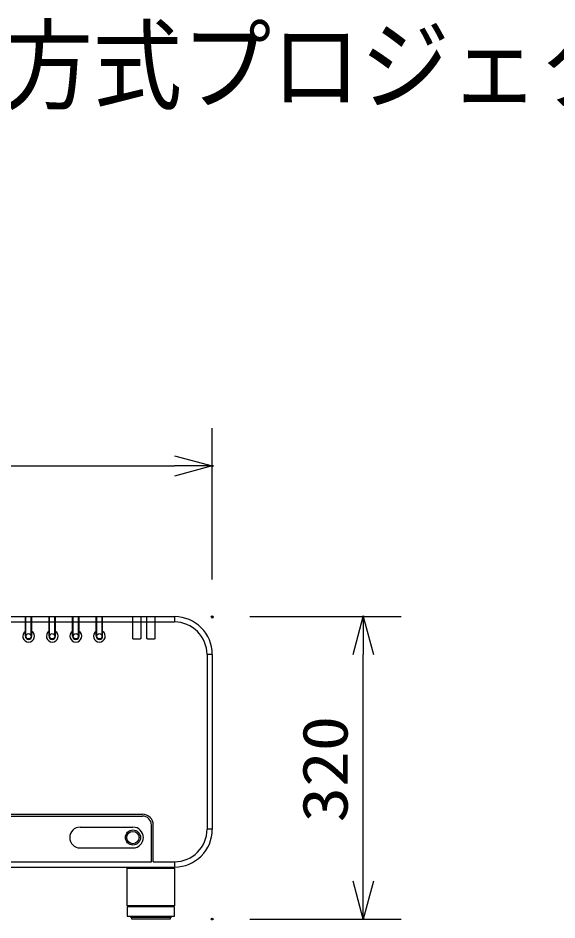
# Model space of a CAD drawing. Units: millimetres, scale not verified. Extents: x -63 to 63, y -57 to 57.
# Drawn here: x -20.56 to 7.97, y 9.62 to 57.34 of the extents above; entities that cross this region are included whole.
import ezdxf
from ezdxf.enums import TextEntityAlignment as Align

# ---------------------------------------------------------------- set-up
doc = ezdxf.new("R2010")
doc.units = ezdxf.units.MM
doc.header["$LTSCALE"] = 0.190236
doc.header["$PDMODE"] = 32
doc.header["$PDSIZE"] = 0.0951
for name, color, linetype in [('0-0_GAIKEI', 1, 'Continuous'), ('0-1_TOUROKU', 7, 'Continuous'), ('0-2_MOJI1', 2, 'Continuous')]:
    doc.layers.add(name, color=color, linetype=linetype)
doc.styles.add('ＭＳ ゴシック', font='')
doc.styles.get('ＭＳ ゴシック').set_extended_font_data('MS Gothic')

# ---------------------------------------------------------------- blocks, each defined once
blk = doc.blocks.new('_OPEN30')
at = {"layer": '0-1_TOUROKU'}
blk.add_line((0, 0), (-1, 0), dxfattribs=at)
blk.add_lwpolyline([(-1, 0.26795), (0, 0), (-1, -0.26795)], dxfattribs=at)

msp = doc.modelspace()

# ---------------------------------------------------------------- linework, layer by layer
at = {"layer": '0-0_GAIKEI', "color": 3}
for p, q in [((-10.2786, 27.6379), (-10.2786, 35.6379)), ((-37.1786, 33.6379), (-12.2786, 33.6379)), ((-8.2841, 25.6651), (-0.2841, 25.6651)), ((-2.2841, 11.6651), (-2.2841, 23.6651)), ((-8.2841, 9.6651), (-0.2841, 9.6651))]:
    msp.add_line(p, q, dxfattribs=at)
at = {"layer": '0-0_GAIKEI', "color": 7}
for p, q in [((-37.1786, 25.6651), (-12.2786, 25.6651)), ((-10.2786, 23.6651), (-10.2786, 14.4151)), ((-37.1786, 12.4151), (-12.2786, 12.4151)), ((-14.7286, 12.4151), (-14.7286, 12.3651)), ((-12.3286, 12.4151), (-12.3286, 12.3651)), ((-12.2786, 12.3651), (-12.2786, 10.3651)), ((-14.5786, 9.7401), (-14.6536, 9.8151)), ((-12.4036, 9.8151), (-12.4786, 9.7401))]:
    msp.add_line(p, q, dxfattribs=at)
at = {"layer": '0-0_GAIKEI'}
for p, q in [((-29.9335, 25.3836), (-12.2786, 25.3836)), ((-20.1733, 24.6276), (-20.1733, 25.6651)), ((-20.1451, 24.6276), (-20.1451, 25.6651)), ((-19.8621, 24.6276), (-19.8621, 25.6651)), ((-19.8338, 24.6276), (-19.8338, 25.6651)), ((-18.9233, 24.6276), (-18.9233, 25.6651)), ((-18.8951, 24.6276), (-18.8951, 25.6651)), ((-18.6121, 24.6276), (-18.6121, 25.6651)), ((-18.5838, 24.6276), (-18.5838, 25.6651)), ((-17.6733, 24.6276), (-17.6733, 25.6651)), ((-17.6451, 24.6276), (-17.6451, 25.6651)), ((-17.3621, 24.6276), (-17.3621, 25.6651)), ((-17.3338, 24.6276), (-17.3338, 25.6651)), ((-16.4233, 24.6276), (-16.4233, 25.6651)), ((-16.3951, 24.6276), (-16.3951, 25.6651)), ((-16.1121, 24.6276), (-16.1121, 25.6651)), ((-16.0838, 24.6276), (-16.0838, 25.6651)), ((-14.4879, 24.5286), (-14.4879, 25.6651)), ((-14.0692, 25.6651), (-14.0692, 24.5286)), ((-13.7379, 24.5286), (-13.7379, 25.6651)), ((-13.3192, 25.6651), (-13.3192, 24.5286)), ((-12.2786, 25.6651), (-12.2786, 25.3836)), ((-14.1292, 24.4687), (-14.428, 24.4687)), ((-13.3792, 24.4687), (-13.678, 24.4687)), ((-10.3102, 23.6651), (-10.5601, 23.6651)), ((-10.5601, 23.6651), (-10.5601, 14.4151)), ((-35.4786, 15.2144), (-13.9786, 15.2144)), ((-35.4786, 15.1155), (-13.9786, 15.1155)), ((-17.2786, 14.5276), (-14.4786, 14.5276)), ((-13.5032, 12.6966), (-13.5032, 14.6401)), ((-13.4043, 12.6966), (-13.4043, 14.6401)), ((-10.2786, 14.4151), (-10.5601, 14.4151)), ((-17.2786, 13.4276), (-14.4786, 13.4276)), ((-35.9541, 12.6966), (-13.5032, 12.6966)), ((-13.4042, 12.6966), (-12.2786, 12.6966)), ((-12.2786, 12.6966), (-12.2786, 12.4151)), ((-12.2786, 10.3651), (-14.7786, 10.3651)), ((-12.2786, 10.3151), (-14.7786, 10.3151)), ((-14.5786, 10.3651), (-14.5786, 10.3151)), ((-12.4786, 10.3651), (-12.4786, 10.3151)), ((-12.4786, 9.7401), (-14.5786, 9.7401))]:
    msp.add_line(p, q, dxfattribs=at)
for points in [[(-14.4843, 24.5086), (-14.4849, 24.5104), (-14.4855, 24.5122), (-14.486, 24.514), (-14.4864, 24.5158), (-14.4868, 24.5176), (-14.4872, 24.5195), (-14.4874, 24.5213), (-14.4877, 24.5231), (-14.4878, 24.525), (-14.4879, 24.5268), (-14.4879, 24.5286)], [(-14.428, 24.4687), (-14.4298, 24.4687), (-14.4317, 24.4688), (-14.4335, 24.469), (-14.4354, 24.4692), (-14.4372, 24.4695), (-14.439, 24.4698), (-14.4408, 24.4702), (-14.4427, 24.4707), (-14.4445, 24.4712), (-14.4462, 24.4717), (-14.448, 24.4724), (-14.4498, 24.473), (-14.4515, 24.4738), (-14.4532, 24.4745), (-14.4549, 24.4754), (-14.4566, 24.4763), (-14.4582, 24.4772), (-14.4599, 24.4782), (-14.4614, 24.4792), (-14.463, 24.4803), (-14.4645, 24.4814), (-14.466, 24.4826), (-14.4674, 24.4838), (-14.4688, 24.4851), (-14.4702, 24.4864), (-14.4715, 24.4878), (-14.4728, 24.4892), (-14.474, 24.4906), (-14.4752, 24.4921), (-14.4763, 24.4936), (-14.4774, 24.4952), (-14.4785, 24.4968), (-14.4795, 24.4984), (-14.4804, 24.5), (-14.4813, 24.5017), (-14.4821, 24.5034), (-14.4829, 24.5051), (-14.4836, 24.5069), (-14.4843, 24.5086)], [(-14.1092, 24.4724), (-14.1109, 24.4717), (-14.1127, 24.4712), (-14.1145, 24.4707), (-14.1163, 24.4702), (-14.1182, 24.4698), (-14.12, 24.4695), (-14.1218, 24.4692), (-14.1237, 24.469), (-14.1255, 24.4688), (-14.1273, 24.4687), (-14.1292, 24.4687), (-14.1292, 24.4687)], [(-14.0692, 24.5286), (-14.0693, 24.5268), (-14.0694, 24.525), (-14.0695, 24.5231), (-14.0697, 24.5213), (-14.07, 24.5195), (-14.0703, 24.5176), (-14.0707, 24.5158), (-14.0712, 24.514), (-14.0717, 24.5122), (-14.0723, 24.5104), (-14.0729, 24.5086), (-14.0736, 24.5069), (-14.0743, 24.5051), (-14.0751, 24.5034), (-14.0759, 24.5017), (-14.0768, 24.5), (-14.0777, 24.4984), (-14.0787, 24.4968), (-14.0797, 24.4952), (-14.0808, 24.4936), (-14.082, 24.4921), (-14.0831, 24.4906), (-14.0844, 24.4892), (-14.0856, 24.4878), (-14.087, 24.4864), (-14.0883, 24.4851), (-14.0897, 24.4838), (-14.0912, 24.4826), (-14.0927, 24.4814), (-14.0942, 24.4803), (-14.0957, 24.4792), (-14.0973, 24.4782), (-14.0989, 24.4772), (-14.1006, 24.4763), (-14.1022, 24.4754), (-14.1039, 24.4745), (-14.1057, 24.4738), (-14.1074, 24.473), (-14.1092, 24.4724)], [(-13.7343, 24.5086), (-13.7349, 24.5104), (-13.7355, 24.5122), (-13.736, 24.514), (-13.7364, 24.5158), (-13.7368, 24.5176), (-13.7372, 24.5195), (-13.7374, 24.5213), (-13.7377, 24.5231), (-13.7378, 24.525), (-13.7379, 24.5268), (-13.7379, 24.5286)], [(-13.678, 24.4687), (-13.6798, 24.4687), (-13.6817, 24.4688), (-13.6835, 24.469), (-13.6854, 24.4692), (-13.6872, 24.4695), (-13.689, 24.4698), (-13.6908, 24.4702), (-13.6927, 24.4707), (-13.6945, 24.4712), (-13.6962, 24.4717), (-13.698, 24.4724), (-13.6998, 24.473), (-13.7015, 24.4738), (-13.7032, 24.4745), (-13.7049, 24.4754), (-13.7066, 24.4763), (-13.7082, 24.4772), (-13.7099, 24.4782), (-13.7114, 24.4792), (-13.713, 24.4803), (-13.7145, 24.4814), (-13.716, 24.4826), (-13.7174, 24.4838), (-13.7188, 24.4851), (-13.7202, 24.4864), (-13.7215, 24.4878), (-13.7228, 24.4892), (-13.724, 24.4906), (-13.7252, 24.4921), (-13.7263, 24.4936), (-13.7274, 24.4952), (-13.7285, 24.4968), (-13.7294, 24.4984), (-13.7304, 24.5), (-13.7313, 24.5017), (-13.7321, 24.5034), (-13.7329, 24.5051), (-13.7336, 24.5069), (-13.7343, 24.5086)], [(-13.3592, 24.4724), (-13.3609, 24.4717), (-13.3627, 24.4712), (-13.3645, 24.4707), (-13.3663, 24.4702), (-13.3682, 24.4698), (-13.37, 24.4695), (-13.3718, 24.4692), (-13.3737, 24.469), (-13.3755, 24.4688), (-13.3773, 24.4687), (-13.3792, 24.4687), (-13.3792, 24.4687)], [(-13.3192, 24.5286), (-13.3193, 24.5268), (-13.3194, 24.525), (-13.3195, 24.5231), (-13.3197, 24.5213), (-13.32, 24.5195), (-13.3203, 24.5176), (-13.3207, 24.5158), (-13.3212, 24.514), (-13.3217, 24.5122), (-13.3223, 24.5104), (-13.3229, 24.5086), (-13.3236, 24.5069), (-13.3243, 24.5051), (-13.3251, 24.5034), (-13.3259, 24.5017), (-13.3268, 24.5), (-13.3277, 24.4984), (-13.3287, 24.4968), (-13.3297, 24.4952), (-13.3308, 24.4936), (-13.332, 24.4921), (-13.3331, 24.4906), (-13.3344, 24.4892), (-13.3356, 24.4878), (-13.337, 24.4864), (-13.3383, 24.4851), (-13.3397, 24.4838), (-13.3412, 24.4826), (-13.3427, 24.4814), (-13.3442, 24.4803), (-13.3457, 24.4792), (-13.3473, 24.4782), (-13.3489, 24.4772), (-13.3506, 24.4763), (-13.3522, 24.4754), (-13.3539, 24.4745), (-13.3557, 24.4738), (-13.3574, 24.473), (-13.3592, 24.4724)]]:
    msp.add_lwpolyline(points, dxfattribs=at)
at = {"layer": '0-0_GAIKEI', "color": 7}
for points in [[(-14.7786, 10.3651), (-14.7786, 12.3651), (-12.2786, 12.3651)], [(-14.7786, 10.3151), (-14.7786, 9.8151), (-12.2786, 9.8151), (-12.2786, 10.3151)], [(-12.5161, 9.7401), (-12.5161, 9.6651), (-14.5411, 9.6651), (-14.5411, 9.7401)]]:
    msp.add_lwpolyline(points, dxfattribs=at)
at = {"layer": '0-0_GAIKEI'}
for centre, radius in [((-20.0036, 24.6276), 0.1415), ((-18.7536, 24.6276), 0.1415), ((-17.5036, 24.6276), 0.1415), ((-16.2536, 24.6276), 0.1415), ((-14.4786, 13.9776), 0.4), ((-14.4786, 13.9776), 0.325)]:
    msp.add_circle(centre, radius, dxfattribs=at)
at = {"layer": '0-0_GAIKEI', "color": 7}
for centre, start, end in [((-12.2786, 23.6651), 0.00002, 90), ((-12.2786, 14.4151), 270.00004, 0.00002)]:
    msp.add_arc(centre, 2, start, end, dxfattribs=at)
at = {"layer": '0-0_GAIKEI'}
for centre, radius, start, end in [((-12.2786, 23.6651), 1.7185, 359.9998, 90.00052), ((-20.0036, 24.6276), 0.3112, 123.06153, 56.93813), ((-18.7536, 24.6276), 0.3112, 123.06153, 56.93813), ((-17.5036, 24.6276), 0.3112, 123.06153, 56.93813), ((-16.2536, 24.6276), 0.3112, 123.06153, 56.93813), ((-20.0036, 24.6276), 0.1698, 180, 0), ((-18.7536, 24.6276), 0.1698, 180, 0), ((-17.5036, 24.6276), 0.1698, 180, 0), ((-16.2536, 24.6276), 0.1698, 180, 0), ((-13.9786, 14.6401), 0.5744, 0.00002, 90), ((-13.9786, 14.6401), 0.4754, 0.00002, 90), ((-17.2786, 13.9776), 0.55, 90, 270), ((-14.4786, 13.9776), 0.55, 270, 90), ((-12.2786, 14.4151), 1.7185, 270.00004, 0.00002)]:
    msp.add_arc(centre, radius, start, end, dxfattribs=at)
at = {"layer": '0-1_TOUROKU'}
for p in [(-10.2786, 33.6379), (-10.2841, 25.6651), (-10.2786, 25.6379), (-2.2841, 25.6651), (-10.2841, 9.6651)]:
    msp.add_point(p, dxfattribs=at)

# ---------------------------------------------------------------- block references
at = {"layer": '0-0_GAIKEI', "xscale": 2, "yscale": 2}
msp.add_blockref('_OPEN30', (-10.2786, 33.6379), dxfattribs=at)
for p, rotation in [((-2.2841, 25.6651), 90), ((-2.2841, 9.6651), 270)]:
    msp.add_blockref('_OPEN30', p, dxfattribs=dict(at, rotation=rotation))

# ---------------------------------------------------------------- texts
at = {"layer": '0-0_GAIKEI', "color": 3, "style": 'ＭＳ ゴシック', "width": 1.15}
msp.add_text('320', height=2.406, rotation=90, dxfattribs=at).set_placement((-2.3936, 14.7779), align=Align.BOTTOM_LEFT)
at = {"layer": '0-2_MOJI1', "style": 'ＭＳ ゴシック', "width": 0.9}
msp.add_text('ＤＬＰ方式プロジェクター', height=3.848, dxfattribs=at).set_placement((-35.5001, 51.7599), align=Align.BOTTOM_LEFT)

doc.saveas('drawing.dxf')
